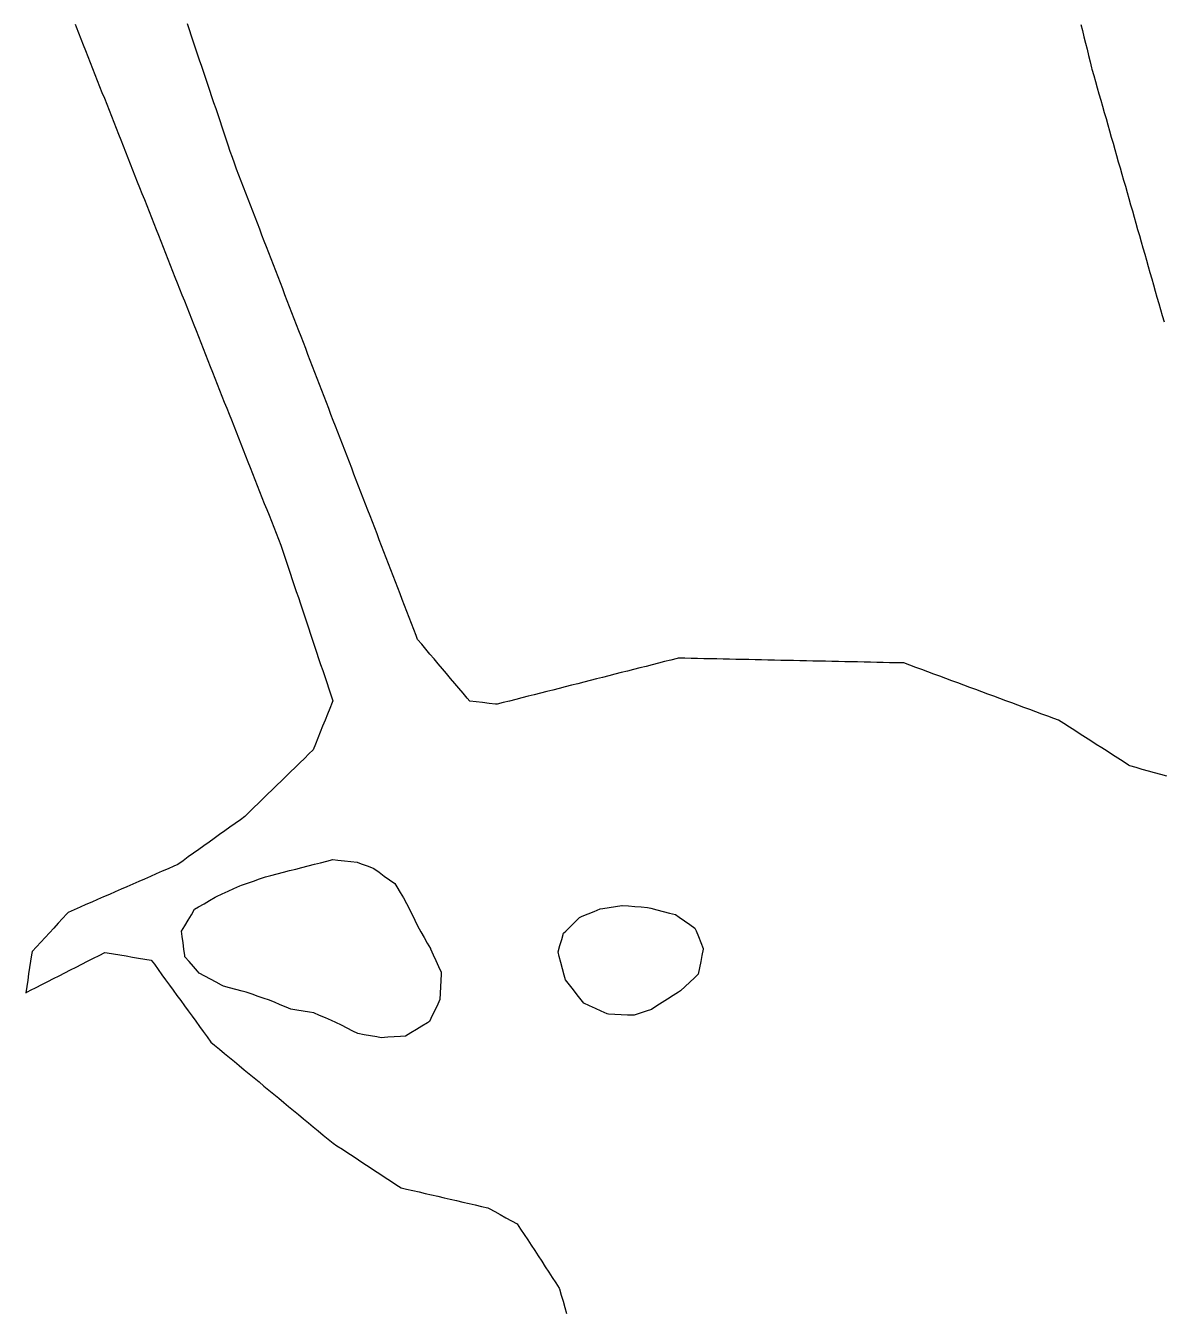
# Model space of a CAD drawing. Header units: millimetres. Extents: x 257 to 2289, y 96 to 1983.
# Drawn here: x 449.2 to 626.8, y 1453.6 to 1654.6 of the extents above; entities that cross this region are included whole.
import ezdxf

# ---------------------------------------------------------------- set-up
doc = ezdxf.new("R2010")
doc.units = ezdxf.units.MM
for name, color, linetype in [('ALL_HOLES', 1, 'Continuous'), ('ALL_ISLANDS', 7, 'Continuous'), ('OUTLINE_ISLAND_01', 7, 'Continuous'), ('OUTLINE_ISLAND_01_HOLE_79', 1, 'Continuous'), ('OUTLINE_ISLAND_01_HOLE_83', 1, 'Continuous')]:
    doc.layers.add(name, color=color, linetype=linetype)

msp = doc.modelspace()

# ---------------------------------------------------------------- linework, layer by layer
at = {"layer": 'ALL_HOLES'}
for points in [[(473.503, 1513.2275), (474.0117, 1514.0885), (474.5205, 1514.9494), (475.0292, 1515.8103), (475.5379, 1516.6712), (476.1476, 1517.0308), (477.009, 1517.5389), (477.8703, 1518.0469), (478.7316, 1518.5549), (478.9546, 1518.6568), (479.864, 1519.0726), (480.7735, 1519.4883), (481.683, 1519.904), (482.5925, 1520.3198), (482.8588, 1520.4137), (483.8019, 1520.7463), (484.7449, 1521.0789), (485.688, 1521.4115), (486.6311, 1521.7441), (487.4547, 1521.9543), (488.4236, 1522.2017), (489.3925, 1522.449), (490.3615, 1522.6963), (491.3304, 1522.9436), (492.2993, 1523.191), (493.2683, 1523.4383), (494.2372, 1523.6856), (495.2061, 1523.933), (496.1751, 1524.1803), (497.144, 1524.4276), (497.922, 1524.3417), (498.9159, 1524.2318), (499.9099, 1524.122), (500.9038, 1524.0122), (501.547, 1523.7789), (502.4871, 1523.4379), (503.4272, 1523.0969), (503.5359, 1523.0185), (504.3469, 1522.4335), (505.1579, 1521.8485), (505.969, 1521.2635), (506.78, 1520.6785), (507.0949, 1520.1566), (507.6114, 1519.3003), (508.128, 1518.4441), (508.6445, 1517.5878), (508.8299, 1517.2114), (509.2717, 1516.3143), (509.7135, 1515.4172), (510.1554, 1514.5201), (510.5972, 1513.623), (510.8717, 1513.1359), (511.3626, 1512.2647), (511.8535, 1511.3935), (512.3444, 1510.5222), (512.3677, 1510.4709), (512.7811, 1509.5604), (513.1946, 1508.6498), (513.608, 1507.7393), (514.0214, 1506.8288), (514.0087, 1506.5495), (513.9632, 1505.5505), (513.9176, 1504.5516), (513.8721, 1503.5526), (513.8265, 1502.5536), (513.5041, 1501.8702), (513.0773, 1500.9658), (512.6506, 1500.0615), (512.2239, 1499.1571), (511.8819, 1498.9502), (511.0263, 1498.4326), (510.1706, 1497.915), (509.315, 1497.3974), (508.4594, 1496.8798), (507.6798, 1496.8257), (506.6822, 1496.7564), (505.6846, 1496.6872), (504.687, 1496.6179), (503.9758, 1496.7399), (502.9902, 1496.9089), (502.0046, 1497.078), (501.019, 1497.247), (500.2523, 1497.6385), (499.3617, 1498.0933), (498.4711, 1498.548), (497.5805, 1499.0028), (496.8958, 1499.2996), (495.9783, 1499.6974), (495.0608, 1500.0951), (494.1433, 1500.4928), (493.4968, 1500.6006), (492.5104, 1500.7651), (491.524, 1500.9296), (490.5377, 1501.0941), (489.836, 1501.3832), (488.9114, 1501.7642), (487.9868, 1502.1452), (487.0622, 1502.5262), (486.412, 1502.7468), (485.4651, 1503.0681), (484.5181, 1503.3894), (483.5711, 1503.7107), (482.9375, 1503.8798), (481.9713, 1504.1378), (481.0052, 1504.3957), (480.039, 1504.6537), (479.7578, 1504.8061), (478.8786, 1505.2826), (477.9995, 1505.7591), (477.1203, 1506.2356), (476.2411, 1506.7121), (475.9991, 1506.991), (475.3438, 1507.7463), (474.6885, 1508.5017), (474.0332, 1509.257), (474.0079, 1509.4463), (473.8756, 1510.4375), (473.7432, 1511.4287), (473.6108, 1512.4199)], [(532.2919, 1510.0362), (532.5793, 1510.994), (532.8666, 1511.9518), (533.154, 1512.9096), (533.5021, 1513.2583), (534.2087, 1513.9659), (534.9153, 1514.6736), (535.6219, 1515.3812), (536.0681, 1515.5659), (536.9921, 1515.9483), (537.9161, 1516.3307), (538.8401, 1516.7131), (539.286, 1516.7859), (540.2729, 1516.9471), (541.2598, 1517.1083), (542.2467, 1517.2695), (542.2708, 1517.2676), (543.2678, 1517.1906), (544.2648, 1517.1136), (545.2619, 1517.0367), (546.2589, 1516.9597), (546.7625, 1516.8291), (547.7305, 1516.5782), (548.6985, 1516.3272), (549.6665, 1516.0763), (550.6345, 1515.8253), (551.1994, 1515.4324), (552.0204, 1514.8614), (552.8413, 1514.2904), (553.6622, 1513.7194), (553.8259, 1513.3186), (554.204, 1512.3929), (554.582, 1511.4671), (554.9601, 1510.5413), (554.9423, 1510.4516), (554.748, 1509.4707), (554.5536, 1508.4898), (554.3592, 1507.5088), (554.1649, 1506.5279), (553.5759, 1505.9729), (552.8482, 1505.2871), (552.1204, 1504.6012), (551.3927, 1503.9154), (551.0775, 1503.7157), (550.2328, 1503.1805), (549.3881, 1502.6453), (548.5433, 1502.1102), (547.6986, 1501.575), (546.8539, 1501.0398), (546.0386, 1500.7602), (545.0926, 1500.4358), (544.1467, 1500.1113), (544.1372, 1500.1117), (543.1379, 1500.1497), (542.1386, 1500.1877), (541.1393, 1500.2257), (540.1401, 1500.2637), (539.9524, 1500.3486), (539.0412, 1500.7606), (538.13, 1501.1726), (537.2188, 1501.5847), (536.3077, 1501.9967), (535.9079, 1502.5071), (535.2912, 1503.2944), (534.6746, 1504.0816), (534.058, 1504.8689), (533.4414, 1505.6561), (533.2458, 1506.4012), (532.992, 1507.3685), (532.7382, 1508.3357), (532.4844, 1509.303)]]:
    msp.add_lwpolyline(points, close=True, dxfattribs=at)
at = {"layer": 'ALL_ISLANDS'}
for points in [[(456.8731, 1654.8527), (457.0355, 1654.4415), (457.4028, 1653.5115), (457.7701, 1652.5814), (458.1375, 1651.6513), (458.5048, 1650.7212), (458.8721, 1649.7911), (459.2394, 1648.861), (459.6068, 1647.9309), (459.9741, 1647.0008), (460.3414, 1646.0707), (460.7088, 1645.1406), (461.0761, 1644.2106), (461.4434, 1643.2805), (461.8108, 1642.3504), (462.1781, 1641.4203), (462.5454, 1640.4902), (462.9127, 1639.5601), (463.2801, 1638.63), (463.6474, 1637.6999), (464.0147, 1636.7698), (464.3821, 1635.8397), (464.7494, 1634.9096), (465.1167, 1633.9796), (465.4841, 1633.0495), (465.8514, 1632.1194), (466.2187, 1631.1893), (466.586, 1630.2592), (466.9534, 1629.3291), (467.3207, 1628.399), (467.688, 1627.4689), (468.0554, 1626.5388), (468.4227, 1625.6087), (468.79, 1624.6786), (469.1574, 1623.7486), (469.5247, 1622.8185), (469.892, 1621.8884), (470.2593, 1620.9583), (470.6267, 1620.0282), (470.994, 1619.0981), (471.3613, 1618.168), (471.7287, 1617.2379), (472.096, 1616.3078), (472.4633, 1615.3777), (472.8307, 1614.4476), (473.198, 1613.5176), (473.5653, 1612.5875), (473.9326, 1611.6574), (474.3, 1610.7273), (474.6673, 1609.7972), (475.0346, 1608.8671), (475.402, 1607.937), (475.7693, 1607.0069), (476.1366, 1606.0768), (476.5039, 1605.1467), (476.8713, 1604.2166), (477.2386, 1603.2866), (477.6059, 1602.3565), (477.9733, 1601.4264), (478.3406, 1600.4963), (478.7079, 1599.5662), (479.0753, 1598.6361), (479.4426, 1597.706), (479.8099, 1596.7759), (480.1772, 1595.8458), (480.5446, 1594.9157), (480.9119, 1593.9857), (481.2792, 1593.0556), (481.6466, 1592.1255), (482.0139, 1591.1954), (482.3812, 1590.2653), (482.7486, 1589.3352), (483.1159, 1588.4051), (483.4832, 1587.475), (483.8505, 1586.5449), (484.2179, 1585.6148), (484.5852, 1584.6847), (484.9525, 1583.7547), (485.3199, 1582.8246), (485.6872, 1581.8945), (486.0545, 1580.9644), (486.4219, 1580.0343), (486.7892, 1579.1042), (487.1565, 1578.1741), (487.5238, 1577.244), (487.8912, 1576.3139), (488.2585, 1575.3838), (488.6258, 1574.4537), (488.9932, 1573.5237), (489.1972, 1572.9131), (489.5141, 1571.9647), (489.831, 1571.0162), (490.1479, 1570.0678), (490.4649, 1569.1193), (490.7818, 1568.1709), (491.0987, 1567.2224), (491.4156, 1566.2739), (491.7326, 1565.3255), (492.0495, 1564.377), (492.3664, 1563.4286), (492.6833, 1562.4801), (493.0003, 1561.5317), (493.3172, 1560.5832), (493.6341, 1559.6348), (493.951, 1558.6863), (494.268, 1557.7379), (494.5849, 1556.7894), (494.9018, 1555.841), (495.2187, 1554.8925), (495.5356, 1553.9441), (495.8526, 1552.9956), (496.1695, 1552.0472), (496.4864, 1551.0987), (496.8033, 1550.1503), (497.1203, 1549.2018), (497.0228, 1548.9598), (496.649, 1548.0323), (496.2753, 1547.1048), (495.9015, 1546.1773), (495.5278, 1545.2497), (495.154, 1544.3222), (494.7803, 1543.3947), (494.4065, 1542.4671), (494.0328, 1541.5396), (493.3885, 1540.9121), (492.6722, 1540.2144), (491.9558, 1539.5166), (491.2395, 1538.8189), (490.5232, 1538.1211), (489.8068, 1537.4234), (489.0905, 1536.7256), (488.3741, 1536.0279), (487.6578, 1535.3301), (486.9414, 1534.6324), (486.2251, 1533.9346), (485.5087, 1533.2369), (484.7924, 1532.5392), (484.076, 1531.8414), (483.3597, 1531.1437), (482.677, 1530.6541), (481.8643, 1530.0714), (481.0516, 1529.4886), (480.239, 1528.9059), (479.4263, 1528.3232), (478.6137, 1527.7404), (477.801, 1527.1577), (476.9883, 1526.575), (476.1757, 1525.9922), (475.363, 1525.4095), (474.5503, 1524.8268), (473.7377, 1524.244), (472.925, 1523.6613), (472.3039, 1523.3899), (471.3876, 1522.9896), (470.4712, 1522.5893), (469.5548, 1522.1889), (468.6385, 1521.7886), (467.7221, 1521.3882), (466.8058, 1520.9879), (465.8894, 1520.5875), (464.973, 1520.1872), (464.0567, 1519.7868), (463.1403, 1519.3865), (462.2239, 1518.9861), (461.3076, 1518.5858), (460.3912, 1518.1855), (459.4748, 1517.7851), (458.5585, 1517.3848), (457.6421, 1516.9844), (456.7257, 1516.5841), (455.8094, 1516.1837), (455.5862, 1515.9421), (454.9076, 1515.2076), (454.229, 1514.4731), (453.5504, 1513.7386), (452.8718, 1513.0041), (452.1932, 1512.2695), (451.5146, 1511.535), (450.836, 1510.8005), (450.1574, 1510.066), (450.0813, 1509.5699), (449.9296, 1508.5814), (449.7779, 1507.593), (449.6262, 1506.6046), (449.4746, 1505.6162), (449.3229, 1504.6277), (449.1712, 1503.6393), (449.9238, 1504.022), (450.8152, 1504.4753), (451.7065, 1504.9285), (452.5979, 1505.3818), (453.4893, 1505.8351), (454.3807, 1506.2883), (455.272, 1506.7416), (456.1634, 1507.1948), (457.0548, 1507.6481), (457.9462, 1508.1014), (458.8375, 1508.5546), (459.7289, 1509.0079), (460.6203, 1509.4612), (461.5117, 1509.9144), (461.868, 1509.856), (462.8549, 1509.6943), (463.8417, 1509.5325), (464.8285, 1509.3708), (465.8154, 1509.209), (466.8022, 1509.0473), (467.789, 1508.8855), (468.7759, 1508.7238), (469.2497, 1508.0724), (469.8379, 1507.2637), (470.4261, 1506.455), (471.0143, 1505.6463), (471.6025, 1504.8376), (472.1908, 1504.0289), (472.779, 1503.2202), (473.3672, 1502.4115), (473.9554, 1501.6028), (474.5436, 1500.7941), (475.1319, 1499.9854), (475.7201, 1499.1767), (476.3083, 1498.368), (476.8965, 1497.5593), (477.4847, 1496.7506), (478.073, 1495.9419), (478.6688, 1495.4483), (479.4389, 1494.8104), (480.209, 1494.1725), (480.9791, 1493.5346), (481.7492, 1492.8966), (482.5193, 1492.2587), (483.2894, 1491.6208), (484.0595, 1490.9829), (484.8296, 1490.345), (485.5997, 1489.707), (486.3698, 1489.0691), (487.1399, 1488.4312), (487.91, 1487.7933), (488.6801, 1487.1554), (489.4502, 1486.5174), (490.2203, 1485.8795), (490.9904, 1485.2416), (491.7605, 1484.6037), (492.5306, 1483.9657), (493.3007, 1483.3278), (494.0708, 1482.6899), (494.8409, 1482.052), (495.611, 1481.4141), (496.3811, 1480.7761), (497.1512, 1480.1382), (497.7671, 1479.7353), (498.6039, 1479.1879), (499.4408, 1478.6405), (500.2776, 1478.0931), (501.1145, 1477.5456), (501.9514, 1476.9982), (502.7882, 1476.4508), (503.6251, 1475.9034), (504.4619, 1475.3559), (505.2988, 1474.8085), (506.1356, 1474.2611), (506.9725, 1473.7137), (507.8093, 1473.1662), (508.6358, 1472.9761), (509.6104, 1472.752), (510.5849, 1472.5278), (511.5595, 1472.3037), (512.534, 1472.0795), (513.5086, 1471.8553), (514.4831, 1471.6312), (515.4577, 1471.407), (516.4322, 1471.1829), (517.4068, 1470.9587), (518.3813, 1470.7345), (519.3559, 1470.5104), (520.3304, 1470.2862), (521.305, 1470.0621), (521.5153, 1469.9469), (522.3923, 1469.4665), (523.2694, 1468.9861), (524.1464, 1468.5057), (525.0235, 1468.0253), (525.9005, 1467.5448), (526.4441, 1466.7172), (526.993, 1465.8814), (527.542, 1465.0455), (528.0909, 1464.2097), (528.6399, 1463.3738), (529.1889, 1462.5379), (529.7378, 1461.7021), (530.2868, 1460.8662), (530.8357, 1460.0304), (531.3847, 1459.1945), (531.9336, 1458.3587), (532.4826, 1457.5228), (532.516, 1457.404), (532.7869, 1456.4414), (533.0578, 1455.4788), (533.3287, 1454.5162), (533.5995, 1453.5536)], [(627.3403, 1537.435), (626.3773, 1537.7045), (625.4143, 1537.9741), (624.4513, 1538.2436), (623.4884, 1538.5132), (622.5254, 1538.7827), (621.5624, 1539.0523), (621.3772, 1539.171), (620.5353, 1539.7107), (619.6934, 1540.2504), (618.8515, 1540.7901), (618.0097, 1541.3297), (617.1678, 1541.8694), (616.3259, 1542.4091), (615.484, 1542.9488), (614.6422, 1543.4884), (613.8003, 1544.0281), (612.9584, 1544.5678), (612.1166, 1545.1075), (611.2747, 1545.6471), (610.4328, 1546.1868), (609.7216, 1546.4497), (608.7836, 1546.7963), (607.8456, 1547.143), (606.9076, 1547.4897), (605.9697, 1547.8363), (605.0317, 1548.183), (604.0937, 1548.5297), (603.1557, 1548.8763), (602.2177, 1549.223), (601.2797, 1549.5697), (600.3417, 1549.9163), (599.4037, 1550.263), (598.4657, 1550.6097), (597.5278, 1550.9563), (596.5898, 1551.303), (595.6518, 1551.6496), (594.7138, 1551.9963), (593.7758, 1552.343), (592.8378, 1552.6896), (591.8998, 1553.0363), (590.9618, 1553.383), (590.0238, 1553.7296), (589.0859, 1554.0763), (588.1479, 1554.423), (587.2099, 1554.7696), (586.2719, 1555.1163), (586.0544, 1555.121), (585.0547, 1555.1425), (584.0549, 1555.164), (583.0551, 1555.1856), (582.0554, 1555.2071), (581.0556, 1555.2286), (580.0558, 1555.2501), (579.0561, 1555.2716), (578.0563, 1555.2932), (577.0565, 1555.3147), (576.0568, 1555.3362), (575.057, 1555.3577), (574.0572, 1555.3792), (573.0575, 1555.4008), (572.0577, 1555.4223), (571.0579, 1555.4438), (570.0581, 1555.4653), (569.0584, 1555.4869), (568.0586, 1555.5084), (567.0588, 1555.5299), (566.0591, 1555.5514), (565.0593, 1555.5729), (564.0595, 1555.5945), (563.0598, 1555.616), (562.06, 1555.6375), (561.0602, 1555.659), (560.0605, 1555.6805), (559.0607, 1555.7021), (558.0609, 1555.7236), (557.0612, 1555.7451), (556.0614, 1555.7666), (555.0616, 1555.7882), (554.0619, 1555.8097), (553.0621, 1555.8312), (552.0623, 1555.8527), (551.0625, 1555.8742), (550.8669, 1555.8245), (549.8977, 1555.5783), (548.9286, 1555.332), (547.9594, 1555.0857), (546.9902, 1554.8394), (546.021, 1554.5931), (545.0518, 1554.3468), (544.0826, 1554.1006), (543.1134, 1553.8543), (542.1442, 1553.608), (541.175, 1553.3617), (540.2058, 1553.1154), (539.2366, 1552.8691), (538.2674, 1552.6229), (537.2982, 1552.3766), (536.329, 1552.1303), (535.3598, 1551.884), (534.3906, 1551.6377), (533.4214, 1551.3915), (532.4522, 1551.1452), (531.483, 1550.8989), (530.5138, 1550.6526), (529.5446, 1550.4063), (528.5754, 1550.16), (527.6062, 1549.9138), (526.637, 1549.6675), (525.6678, 1549.4212), (524.6986, 1549.1749), (523.7294, 1548.9286), (522.7602, 1548.6823), (522.4987, 1548.7104), (521.5044, 1548.8169), (520.5101, 1548.9234), (519.5158, 1549.03), (518.5215, 1549.1365), (518.0962, 1549.64), (517.4509, 1550.404), (516.8056, 1551.1679), (516.1604, 1551.9319), (515.5151, 1552.6958), (514.8698, 1553.4598), (514.2245, 1554.2237), (513.5792, 1554.9877), (512.934, 1555.7516), (512.2887, 1556.5156), (511.6434, 1557.2795), (510.9981, 1558.0434), (510.3528, 1558.8074), (510.1232, 1559.404), (509.7639, 1560.3373), (509.4047, 1561.2705), (509.0455, 1562.2038), (508.6862, 1563.137), (508.327, 1564.0703), (507.9678, 1565.0035), (507.6085, 1565.9367), (507.2493, 1566.87), (506.8901, 1567.8032), (506.5308, 1568.7365), (506.1716, 1569.6697), (505.8124, 1570.603), (505.4531, 1571.5362), (505.0939, 1572.4695), (504.7346, 1573.4027), (504.3754, 1574.336), (504.0162, 1575.2692), (503.6569, 1576.2025), (503.2977, 1577.1357), (502.9385, 1578.069), (502.5792, 1579.0022), (502.22, 1579.9355), (501.8608, 1580.8687), (501.5015, 1581.8019), (501.1423, 1582.7352), (500.7831, 1583.6684), (500.4238, 1584.6017), (500.0646, 1585.5349), (499.7054, 1586.4682), (499.3461, 1587.4014), (498.9869, 1588.3347), (498.6276, 1589.2679), (498.2684, 1590.2012), (497.9092, 1591.1344), (497.5499, 1592.0677), (497.1907, 1593.0009), (496.8315, 1593.9342), (496.4722, 1594.8674), (496.113, 1595.8007), (495.7538, 1596.7339), (495.3945, 1597.6671), (495.0353, 1598.6004), (494.6761, 1599.5336), (494.3168, 1600.4669), (493.9576, 1601.4001), (493.5984, 1602.3334), (493.2391, 1603.2666), (492.8799, 1604.1999), (492.5206, 1605.1331), (492.1614, 1606.0664), (491.8022, 1606.9996), (491.4429, 1607.9329), (491.0837, 1608.8661), (490.7245, 1609.7994), (490.3652, 1610.7326), (490.006, 1611.6658), (489.6468, 1612.5991), (489.2875, 1613.5323), (488.9283, 1614.4656), (488.5691, 1615.3988), (488.2098, 1616.3321), (487.8506, 1617.2653), (487.4913, 1618.1986), (487.1321, 1619.1318), (486.7729, 1620.0651), (486.4136, 1620.9983), (486.0544, 1621.9316), (485.6952, 1622.8648), (485.3359, 1623.7981), (484.9767, 1624.7313), (484.6175, 1625.6646), (484.2582, 1626.5978), (483.899, 1627.531), (483.5398, 1628.4643), (483.1805, 1629.3975), (482.8213, 1630.3308), (482.4621, 1631.264), (482.1028, 1632.1973), (481.7436, 1633.1305), (481.4333, 1634.0514), (481.114, 1634.9991), (480.7948, 1635.9467), (480.4755, 1636.8944), (480.1562, 1637.8421), (479.8369, 1638.7897), (479.5176, 1639.7374), (479.1983, 1640.685), (478.8791, 1641.6327), (478.5598, 1642.5804), (478.2405, 1643.528), (477.9212, 1644.4757), (477.6019, 1645.4233), (477.2826, 1646.371), (476.9633, 1647.3187), (476.6441, 1648.2663), (476.3248, 1649.214), (476.0055, 1650.1616), (475.6862, 1651.1093), (475.3669, 1652.0569), (475.0476, 1653.0046), (474.7284, 1653.9523), (474.4091, 1654.8999)], [(613.9306, 1654.8228), (614.1674, 1653.8513), (614.4041, 1652.8797), (614.6409, 1651.9082), (614.8777, 1650.9366), (615.1145, 1649.965), (615.3513, 1648.9935), (615.5881, 1648.0219), (615.6491, 1647.8081), (615.9236, 1646.8465), (616.198, 1645.8849), (616.4724, 1644.9233), (616.7469, 1643.9617), (617.0213, 1643.0001), (617.2958, 1642.0385), (617.5702, 1641.0769), (617.8446, 1640.1152), (618.1191, 1639.1536), (618.3935, 1638.192), (618.6679, 1637.2304), (618.9424, 1636.2688), (619.2168, 1635.3072), (619.4913, 1634.3456), (619.7657, 1633.384), (620.0401, 1632.4224), (620.3146, 1631.4608), (620.589, 1630.4992), (620.8634, 1629.5376), (621.1379, 1628.576), (621.4123, 1627.6144), (621.6868, 1626.6528), (621.9612, 1625.6912), (622.2356, 1624.7296), (622.5101, 1623.768), (622.7845, 1622.8064), (623.0589, 1621.8448), (623.3334, 1620.8831), (623.6078, 1619.9215), (623.8823, 1618.9599), (624.1567, 1617.9983), (624.4311, 1617.0367), (624.7056, 1616.0751), (624.98, 1615.1135), (625.2544, 1614.1519), (625.5289, 1613.1903), (625.8033, 1612.2287), (626.0778, 1611.2671), (626.3522, 1610.3055), (626.6266, 1609.3439), (626.9011, 1608.3823)]]:
    msp.add_lwpolyline(points, dxfattribs=at)
at = {"layer": 'OUTLINE_ISLAND_01'}
for points in [[(456.8731, 1654.8527), (457.0355, 1654.4415), (457.4028, 1653.5115), (457.7701, 1652.5814), (458.1375, 1651.6513), (458.5048, 1650.7212), (458.8721, 1649.7911), (459.2394, 1648.861), (459.6068, 1647.9309), (459.9741, 1647.0008), (460.3414, 1646.0707), (460.7088, 1645.1406), (461.0761, 1644.2106), (461.4434, 1643.2805), (461.8108, 1642.3504), (462.1781, 1641.4203), (462.5454, 1640.4902), (462.9127, 1639.5601), (463.2801, 1638.63), (463.6474, 1637.6999), (464.0147, 1636.7698), (464.3821, 1635.8397), (464.7494, 1634.9096), (465.1167, 1633.9796), (465.4841, 1633.0495), (465.8514, 1632.1194), (466.2187, 1631.1893), (466.586, 1630.2592), (466.9534, 1629.3291), (467.3207, 1628.399), (467.688, 1627.4689), (468.0554, 1626.5388), (468.4227, 1625.6087), (468.79, 1624.6786), (469.1574, 1623.7486), (469.5247, 1622.8185), (469.892, 1621.8884), (470.2593, 1620.9583), (470.6267, 1620.0282), (470.994, 1619.0981), (471.3613, 1618.168), (471.7287, 1617.2379), (472.096, 1616.3078), (472.4633, 1615.3777), (472.8307, 1614.4476), (473.198, 1613.5176), (473.5653, 1612.5875), (473.9326, 1611.6574), (474.3, 1610.7273), (474.6673, 1609.7972), (475.0346, 1608.8671), (475.402, 1607.937), (475.7693, 1607.0069), (476.1366, 1606.0768), (476.5039, 1605.1467), (476.8713, 1604.2166), (477.2386, 1603.2866), (477.6059, 1602.3565), (477.9733, 1601.4264), (478.3406, 1600.4963), (478.7079, 1599.5662), (479.0753, 1598.6361), (479.4426, 1597.706), (479.8099, 1596.7759), (480.1772, 1595.8458), (480.5446, 1594.9157), (480.9119, 1593.9857), (481.2792, 1593.0556), (481.6466, 1592.1255), (482.0139, 1591.1954), (482.3812, 1590.2653), (482.7486, 1589.3352), (483.1159, 1588.4051), (483.4832, 1587.475), (483.8505, 1586.5449), (484.2179, 1585.6148), (484.5852, 1584.6847), (484.9525, 1583.7547), (485.3199, 1582.8246), (485.6872, 1581.8945), (486.0545, 1580.9644), (486.4219, 1580.0343), (486.7892, 1579.1042), (487.1565, 1578.1741), (487.5238, 1577.244), (487.8912, 1576.3139), (488.2585, 1575.3838), (488.6258, 1574.4537), (488.9932, 1573.5237), (489.1972, 1572.9131), (489.5141, 1571.9647), (489.831, 1571.0162), (490.1479, 1570.0678), (490.4649, 1569.1193), (490.7818, 1568.1709), (491.0987, 1567.2224), (491.4156, 1566.2739), (491.7326, 1565.3255), (492.0495, 1564.377), (492.3664, 1563.4286), (492.6833, 1562.4801), (493.0003, 1561.5317), (493.3172, 1560.5832), (493.6341, 1559.6348), (493.951, 1558.6863), (494.268, 1557.7379), (494.5849, 1556.7894), (494.9018, 1555.841), (495.2187, 1554.8925), (495.5356, 1553.9441), (495.8526, 1552.9956), (496.1695, 1552.0472), (496.4864, 1551.0987), (496.8033, 1550.1503), (497.1203, 1549.2018), (497.0228, 1548.9598), (496.649, 1548.0323), (496.2753, 1547.1048), (495.9015, 1546.1773), (495.5278, 1545.2497), (495.154, 1544.3222), (494.7803, 1543.3947), (494.4065, 1542.4671), (494.0328, 1541.5396), (493.3885, 1540.9121), (492.6722, 1540.2144), (491.9558, 1539.5166), (491.2395, 1538.8189), (490.5232, 1538.1211), (489.8068, 1537.4234), (489.0905, 1536.7256), (488.3741, 1536.0279), (487.6578, 1535.3301), (486.9414, 1534.6324), (486.2251, 1533.9346), (485.5087, 1533.2369), (484.7924, 1532.5392), (484.076, 1531.8414), (483.3597, 1531.1437), (482.677, 1530.6541), (481.8643, 1530.0714), (481.0516, 1529.4886), (480.239, 1528.9059), (479.4263, 1528.3232), (478.6137, 1527.7404), (477.801, 1527.1577), (476.9883, 1526.575), (476.1757, 1525.9922), (475.363, 1525.4095), (474.5503, 1524.8268), (473.7377, 1524.244), (472.925, 1523.6613), (472.3039, 1523.3899), (471.3876, 1522.9896), (470.4712, 1522.5893), (469.5548, 1522.1889), (468.6385, 1521.7886), (467.7221, 1521.3882), (466.8058, 1520.9879), (465.8894, 1520.5875), (464.973, 1520.1872), (464.0567, 1519.7868), (463.1403, 1519.3865), (462.2239, 1518.9861), (461.3076, 1518.5858), (460.3912, 1518.1855), (459.4748, 1517.7851), (458.5585, 1517.3848), (457.6421, 1516.9844), (456.7257, 1516.5841), (455.8094, 1516.1837), (455.5862, 1515.9421), (454.9076, 1515.2076), (454.229, 1514.4731), (453.5504, 1513.7386), (452.8718, 1513.0041), (452.1932, 1512.2695), (451.5146, 1511.535), (450.836, 1510.8005), (450.1574, 1510.066), (450.0813, 1509.5699), (449.9296, 1508.5814), (449.7779, 1507.593), (449.6262, 1506.6046), (449.4746, 1505.6162), (449.3229, 1504.6277), (449.1712, 1503.6393), (449.9238, 1504.022), (450.8152, 1504.4753), (451.7065, 1504.9285), (452.5979, 1505.3818), (453.4893, 1505.8351), (454.3807, 1506.2883), (455.272, 1506.7416), (456.1634, 1507.1948), (457.0548, 1507.6481), (457.9462, 1508.1014), (458.8375, 1508.5546), (459.7289, 1509.0079), (460.6203, 1509.4612), (461.5117, 1509.9144), (461.868, 1509.856), (462.8549, 1509.6943), (463.8417, 1509.5325), (464.8285, 1509.3708), (465.8154, 1509.209), (466.8022, 1509.0473), (467.789, 1508.8855), (468.7759, 1508.7238), (469.2497, 1508.0724), (469.8379, 1507.2637), (470.4261, 1506.455), (471.0143, 1505.6463), (471.6025, 1504.8376), (472.1908, 1504.0289), (472.779, 1503.2202), (473.3672, 1502.4115), (473.9554, 1501.6028), (474.5436, 1500.7941), (475.1319, 1499.9854), (475.7201, 1499.1767), (476.3083, 1498.368), (476.8965, 1497.5593), (477.4847, 1496.7506), (478.073, 1495.9419), (478.6688, 1495.4483), (479.4389, 1494.8104), (480.209, 1494.1725), (480.9791, 1493.5346), (481.7492, 1492.8966), (482.5193, 1492.2587), (483.2894, 1491.6208), (484.0595, 1490.9829), (484.8296, 1490.345), (485.5997, 1489.707), (486.3698, 1489.0691), (487.1399, 1488.4312), (487.91, 1487.7933), (488.6801, 1487.1554), (489.4502, 1486.5174), (490.2203, 1485.8795), (490.9904, 1485.2416), (491.7605, 1484.6037), (492.5306, 1483.9657), (493.3007, 1483.3278), (494.0708, 1482.6899), (494.8409, 1482.052), (495.611, 1481.4141), (496.3811, 1480.7761), (497.1512, 1480.1382), (497.7671, 1479.7353), (498.6039, 1479.1879), (499.4408, 1478.6405), (500.2776, 1478.0931), (501.1145, 1477.5456), (501.9514, 1476.9982), (502.7882, 1476.4508), (503.6251, 1475.9034), (504.4619, 1475.3559), (505.2988, 1474.8085), (506.1356, 1474.2611), (506.9725, 1473.7137), (507.8093, 1473.1662), (508.6358, 1472.9761), (509.6104, 1472.752), (510.5849, 1472.5278), (511.5595, 1472.3037), (512.534, 1472.0795), (513.5086, 1471.8553), (514.4831, 1471.6312), (515.4577, 1471.407), (516.4322, 1471.1829), (517.4068, 1470.9587), (518.3813, 1470.7345), (519.3559, 1470.5104), (520.3304, 1470.2862), (521.305, 1470.0621), (521.5153, 1469.9469), (522.3923, 1469.4665), (523.2694, 1468.9861), (524.1464, 1468.5057), (525.0235, 1468.0253), (525.9005, 1467.5448), (526.4441, 1466.7172), (526.993, 1465.8814), (527.542, 1465.0455), (528.0909, 1464.2097), (528.6399, 1463.3738), (529.1889, 1462.5379), (529.7378, 1461.7021), (530.2868, 1460.8662), (530.8357, 1460.0304), (531.3847, 1459.1945), (531.9336, 1458.3587), (532.4826, 1457.5228), (532.516, 1457.404), (532.7869, 1456.4414), (533.0578, 1455.4788), (533.3287, 1454.5162), (533.5995, 1453.5536)], [(627.3403, 1537.435), (626.3773, 1537.7045), (625.4143, 1537.9741), (624.4513, 1538.2436), (623.4884, 1538.5132), (622.5254, 1538.7827), (621.5624, 1539.0523), (621.3772, 1539.171), (620.5353, 1539.7107), (619.6934, 1540.2504), (618.8515, 1540.7901), (618.0097, 1541.3297), (617.1678, 1541.8694), (616.3259, 1542.4091), (615.484, 1542.9488), (614.6422, 1543.4884), (613.8003, 1544.0281), (612.9584, 1544.5678), (612.1166, 1545.1075), (611.2747, 1545.6471), (610.4328, 1546.1868), (609.7216, 1546.4497), (608.7836, 1546.7963), (607.8456, 1547.143), (606.9076, 1547.4897), (605.9697, 1547.8363), (605.0317, 1548.183), (604.0937, 1548.5297), (603.1557, 1548.8763), (602.2177, 1549.223), (601.2797, 1549.5697), (600.3417, 1549.9163), (599.4037, 1550.263), (598.4657, 1550.6097), (597.5278, 1550.9563), (596.5898, 1551.303), (595.6518, 1551.6496), (594.7138, 1551.9963), (593.7758, 1552.343), (592.8378, 1552.6896), (591.8998, 1553.0363), (590.9618, 1553.383), (590.0238, 1553.7296), (589.0859, 1554.0763), (588.1479, 1554.423), (587.2099, 1554.7696), (586.2719, 1555.1163), (586.0544, 1555.121), (585.0547, 1555.1425), (584.0549, 1555.164), (583.0551, 1555.1856), (582.0554, 1555.2071), (581.0556, 1555.2286), (580.0558, 1555.2501), (579.0561, 1555.2716), (578.0563, 1555.2932), (577.0565, 1555.3147), (576.0568, 1555.3362), (575.057, 1555.3577), (574.0572, 1555.3792), (573.0575, 1555.4008), (572.0577, 1555.4223), (571.0579, 1555.4438), (570.0581, 1555.4653), (569.0584, 1555.4869), (568.0586, 1555.5084), (567.0588, 1555.5299), (566.0591, 1555.5514), (565.0593, 1555.5729), (564.0595, 1555.5945), (563.0598, 1555.616), (562.06, 1555.6375), (561.0602, 1555.659), (560.0605, 1555.6805), (559.0607, 1555.7021), (558.0609, 1555.7236), (557.0612, 1555.7451), (556.0614, 1555.7666), (555.0616, 1555.7882), (554.0619, 1555.8097), (553.0621, 1555.8312), (552.0623, 1555.8527), (551.0625, 1555.8742), (550.8669, 1555.8245), (549.8977, 1555.5783), (548.9286, 1555.332), (547.9594, 1555.0857), (546.9902, 1554.8394), (546.021, 1554.5931), (545.0518, 1554.3468), (544.0826, 1554.1006), (543.1134, 1553.8543), (542.1442, 1553.608), (541.175, 1553.3617), (540.2058, 1553.1154), (539.2366, 1552.8691), (538.2674, 1552.6229), (537.2982, 1552.3766), (536.329, 1552.1303), (535.3598, 1551.884), (534.3906, 1551.6377), (533.4214, 1551.3915), (532.4522, 1551.1452), (531.483, 1550.8989), (530.5138, 1550.6526), (529.5446, 1550.4063), (528.5754, 1550.16), (527.6062, 1549.9138), (526.637, 1549.6675), (525.6678, 1549.4212), (524.6986, 1549.1749), (523.7294, 1548.9286), (522.7602, 1548.6823), (522.4987, 1548.7104), (521.5044, 1548.8169), (520.5101, 1548.9234), (519.5158, 1549.03), (518.5215, 1549.1365), (518.0962, 1549.64), (517.4509, 1550.404), (516.8056, 1551.1679), (516.1604, 1551.9319), (515.5151, 1552.6958), (514.8698, 1553.4598), (514.2245, 1554.2237), (513.5792, 1554.9877), (512.934, 1555.7516), (512.2887, 1556.5156), (511.6434, 1557.2795), (510.9981, 1558.0434), (510.3528, 1558.8074), (510.1232, 1559.404), (509.7639, 1560.3373), (509.4047, 1561.2705), (509.0455, 1562.2038), (508.6862, 1563.137), (508.327, 1564.0703), (507.9678, 1565.0035), (507.6085, 1565.9367), (507.2493, 1566.87), (506.8901, 1567.8032), (506.5308, 1568.7365), (506.1716, 1569.6697), (505.8124, 1570.603), (505.4531, 1571.5362), (505.0939, 1572.4695), (504.7346, 1573.4027), (504.3754, 1574.336), (504.0162, 1575.2692), (503.6569, 1576.2025), (503.2977, 1577.1357), (502.9385, 1578.069), (502.5792, 1579.0022), (502.22, 1579.9355), (501.8608, 1580.8687), (501.5015, 1581.8019), (501.1423, 1582.7352), (500.7831, 1583.6684), (500.4238, 1584.6017), (500.0646, 1585.5349), (499.7054, 1586.4682), (499.3461, 1587.4014), (498.9869, 1588.3347), (498.6276, 1589.2679), (498.2684, 1590.2012), (497.9092, 1591.1344), (497.5499, 1592.0677), (497.1907, 1593.0009), (496.8315, 1593.9342), (496.4722, 1594.8674), (496.113, 1595.8007), (495.7538, 1596.7339), (495.3945, 1597.6671), (495.0353, 1598.6004), (494.6761, 1599.5336), (494.3168, 1600.4669), (493.9576, 1601.4001), (493.5984, 1602.3334), (493.2391, 1603.2666), (492.8799, 1604.1999), (492.5206, 1605.1331), (492.1614, 1606.0664), (491.8022, 1606.9996), (491.4429, 1607.9329), (491.0837, 1608.8661), (490.7245, 1609.7994), (490.3652, 1610.7326), (490.006, 1611.6658), (489.6468, 1612.5991), (489.2875, 1613.5323), (488.9283, 1614.4656), (488.5691, 1615.3988), (488.2098, 1616.3321), (487.8506, 1617.2653), (487.4913, 1618.1986), (487.1321, 1619.1318), (486.7729, 1620.0651), (486.4136, 1620.9983), (486.0544, 1621.9316), (485.6952, 1622.8648), (485.3359, 1623.7981), (484.9767, 1624.7313), (484.6175, 1625.6646), (484.2582, 1626.5978), (483.899, 1627.531), (483.5398, 1628.4643), (483.1805, 1629.3975), (482.8213, 1630.3308), (482.4621, 1631.264), (482.1028, 1632.1973), (481.7436, 1633.1305), (481.4333, 1634.0514), (481.114, 1634.9991), (480.7948, 1635.9467), (480.4755, 1636.8944), (480.1562, 1637.8421), (479.8369, 1638.7897), (479.5176, 1639.7374), (479.1983, 1640.685), (478.8791, 1641.6327), (478.5598, 1642.5804), (478.2405, 1643.528), (477.9212, 1644.4757), (477.6019, 1645.4233), (477.2826, 1646.371), (476.9633, 1647.3187), (476.6441, 1648.2663), (476.3248, 1649.214), (476.0055, 1650.1616), (475.6862, 1651.1093), (475.3669, 1652.0569), (475.0476, 1653.0046), (474.7284, 1653.9523), (474.4091, 1654.8999)], [(613.9306, 1654.8228), (614.1674, 1653.8513), (614.4041, 1652.8797), (614.6409, 1651.9082), (614.8777, 1650.9366), (615.1145, 1649.965), (615.3513, 1648.9935), (615.5881, 1648.0219), (615.6491, 1647.8081), (615.9236, 1646.8465), (616.198, 1645.8849), (616.4724, 1644.9233), (616.7469, 1643.9617), (617.0213, 1643.0001), (617.2958, 1642.0385), (617.5702, 1641.0769), (617.8446, 1640.1152), (618.1191, 1639.1536), (618.3935, 1638.192), (618.6679, 1637.2304), (618.9424, 1636.2688), (619.2168, 1635.3072), (619.4913, 1634.3456), (619.7657, 1633.384), (620.0401, 1632.4224), (620.3146, 1631.4608), (620.589, 1630.4992), (620.8634, 1629.5376), (621.1379, 1628.576), (621.4123, 1627.6144), (621.6868, 1626.6528), (621.9612, 1625.6912), (622.2356, 1624.7296), (622.5101, 1623.768), (622.7845, 1622.8064), (623.0589, 1621.8448), (623.3334, 1620.8831), (623.6078, 1619.9215), (623.8823, 1618.9599), (624.1567, 1617.9983), (624.4311, 1617.0367), (624.7056, 1616.0751), (624.98, 1615.1135), (625.2544, 1614.1519), (625.5289, 1613.1903), (625.8033, 1612.2287), (626.0778, 1611.2671), (626.3522, 1610.3055), (626.6266, 1609.3439), (626.9011, 1608.3823)]]:
    msp.add_lwpolyline(points, dxfattribs=at)
at = {"layer": 'OUTLINE_ISLAND_01_HOLE_79'}
msp.add_lwpolyline([(532.2919, 1510.0362), (532.5793, 1510.994), (532.8666, 1511.9518), (533.154, 1512.9096), (533.5021, 1513.2583), (534.2087, 1513.9659), (534.9153, 1514.6736), (535.6219, 1515.3812), (536.0681, 1515.5659), (536.9921, 1515.9483), (537.9161, 1516.3307), (538.8401, 1516.7131), (539.286, 1516.7859), (540.2729, 1516.9471), (541.2598, 1517.1083), (542.2467, 1517.2695), (542.2708, 1517.2676), (543.2678, 1517.1906), (544.2648, 1517.1136), (545.2619, 1517.0367), (546.2589, 1516.9597), (546.7625, 1516.8291), (547.7305, 1516.5782), (548.6985, 1516.3272), (549.6665, 1516.0763), (550.6345, 1515.8253), (551.1994, 1515.4324), (552.0204, 1514.8614), (552.8413, 1514.2904), (553.6622, 1513.7194), (553.8259, 1513.3186), (554.204, 1512.3929), (554.582, 1511.4671), (554.9601, 1510.5413), (554.9423, 1510.4516), (554.748, 1509.4707), (554.5536, 1508.4898), (554.3592, 1507.5088), (554.1649, 1506.5279), (553.5759, 1505.9729), (552.8482, 1505.2871), (552.1204, 1504.6012), (551.3927, 1503.9154), (551.0775, 1503.7157), (550.2328, 1503.1805), (549.3881, 1502.6453), (548.5433, 1502.1102), (547.6986, 1501.575), (546.8539, 1501.0398), (546.0386, 1500.7602), (545.0926, 1500.4358), (544.1467, 1500.1113), (544.1372, 1500.1117), (543.1379, 1500.1497), (542.1386, 1500.1877), (541.1393, 1500.2257), (540.1401, 1500.2637), (539.9524, 1500.3486), (539.0412, 1500.7606), (538.13, 1501.1726), (537.2188, 1501.5847), (536.3077, 1501.9967), (535.9079, 1502.5071), (535.2912, 1503.2944), (534.6746, 1504.0816), (534.058, 1504.8689), (533.4414, 1505.6561), (533.2458, 1506.4012), (532.992, 1507.3685), (532.7382, 1508.3357), (532.4844, 1509.303)], close=True, dxfattribs=at)
at = {"layer": 'OUTLINE_ISLAND_01_HOLE_83'}
msp.add_lwpolyline([(473.503, 1513.2275), (474.0117, 1514.0885), (474.5205, 1514.9494), (475.0292, 1515.8103), (475.5379, 1516.6712), (476.1476, 1517.0308), (477.009, 1517.5389), (477.8703, 1518.0469), (478.7316, 1518.5549), (478.9546, 1518.6568), (479.864, 1519.0726), (480.7735, 1519.4883), (481.683, 1519.904), (482.5925, 1520.3198), (482.8588, 1520.4137), (483.8019, 1520.7463), (484.7449, 1521.0789), (485.688, 1521.4115), (486.6311, 1521.7441), (487.4547, 1521.9543), (488.4236, 1522.2017), (489.3925, 1522.449), (490.3615, 1522.6963), (491.3304, 1522.9436), (492.2993, 1523.191), (493.2683, 1523.4383), (494.2372, 1523.6856), (495.2061, 1523.933), (496.1751, 1524.1803), (497.144, 1524.4276), (497.922, 1524.3417), (498.9159, 1524.2318), (499.9099, 1524.122), (500.9038, 1524.0122), (501.547, 1523.7789), (502.4871, 1523.4379), (503.4272, 1523.0969), (503.5359, 1523.0185), (504.3469, 1522.4335), (505.1579, 1521.8485), (505.969, 1521.2635), (506.78, 1520.6785), (507.0949, 1520.1566), (507.6114, 1519.3003), (508.128, 1518.4441), (508.6445, 1517.5878), (508.8299, 1517.2114), (509.2717, 1516.3143), (509.7135, 1515.4172), (510.1554, 1514.5201), (510.5972, 1513.623), (510.8717, 1513.1359), (511.3626, 1512.2647), (511.8535, 1511.3935), (512.3444, 1510.5222), (512.3677, 1510.4709), (512.7811, 1509.5604), (513.1946, 1508.6498), (513.608, 1507.7393), (514.0214, 1506.8288), (514.0087, 1506.5495), (513.9632, 1505.5505), (513.9176, 1504.5516), (513.8721, 1503.5526), (513.8265, 1502.5536), (513.5041, 1501.8702), (513.0773, 1500.9658), (512.6506, 1500.0615), (512.2239, 1499.1571), (511.8819, 1498.9502), (511.0263, 1498.4326), (510.1706, 1497.915), (509.315, 1497.3974), (508.4594, 1496.8798), (507.6798, 1496.8257), (506.6822, 1496.7564), (505.6846, 1496.6872), (504.687, 1496.6179), (503.9758, 1496.7399), (502.9902, 1496.9089), (502.0046, 1497.078), (501.019, 1497.247), (500.2523, 1497.6385), (499.3617, 1498.0933), (498.4711, 1498.548), (497.5805, 1499.0028), (496.8958, 1499.2996), (495.9783, 1499.6974), (495.0608, 1500.0951), (494.1433, 1500.4928), (493.4968, 1500.6006), (492.5104, 1500.7651), (491.524, 1500.9296), (490.5377, 1501.0941), (489.836, 1501.3832), (488.9114, 1501.7642), (487.9868, 1502.1452), (487.0622, 1502.5262), (486.412, 1502.7468), (485.4651, 1503.0681), (484.5181, 1503.3894), (483.5711, 1503.7107), (482.9375, 1503.8798), (481.9713, 1504.1378), (481.0052, 1504.3957), (480.039, 1504.6537), (479.7578, 1504.8061), (478.8786, 1505.2826), (477.9995, 1505.7591), (477.1203, 1506.2356), (476.2411, 1506.7121), (475.9991, 1506.991), (475.3438, 1507.7463), (474.6885, 1508.5017), (474.0332, 1509.257), (474.0079, 1509.4463), (473.8756, 1510.4375), (473.7432, 1511.4287), (473.6108, 1512.4199)], close=True, dxfattribs=at)

doc.saveas('drawing.dxf')
